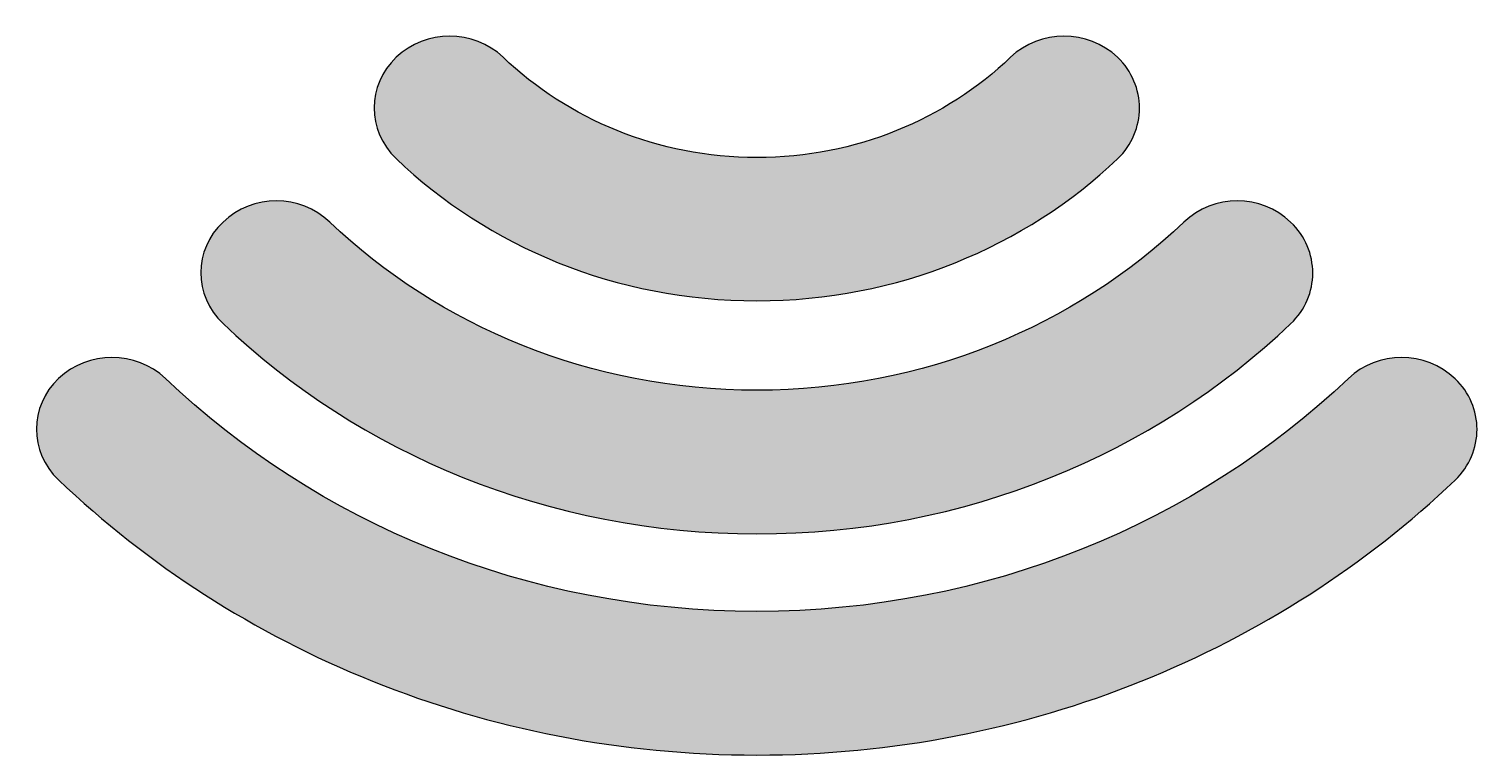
# Model space of a CAD drawing. Header units: millimetres. Extents: x 489.2 to 550.2, y -47.3 to 23.4.
# Drawn here: x 512.44 to 518.44, y 1.31 to 4.32 of the extents above; entities that cross this region are included whole.
import ezdxf

# ---------------------------------------------------------------- set-up
doc = ezdxf.new("R2010")
doc.units = ezdxf.units.MM
doc.header["$MEASUREMENT"] = 0
doc.layers.add('LASER CUT ACRILIC 3mm$ENGRAVE IMAGE', color=178, linetype='Continuous', true_color=0x000000)

msp = doc.modelspace()

# ---------------------------------------------------------------- hatches: boundary and pattern name
at = {"layer": 'LASER CUT ACRILIC 3mm$ENGRAVE IMAGE'}
for points in [[(513.9651, 3.7809), (514.0013, 3.7472), (514.0384, 3.7144), (514.0763, 3.6823), (514.115, 3.6512), (514.1546, 3.6209), (514.1949, 3.5915), (514.236, 3.563), (514.2778, 3.5354), (514.3204, 3.5087), (514.3636, 3.483), (514.4076, 3.4583), (514.4523, 3.4346), (514.4976, 3.4118), (514.5435, 3.3901), (514.5901, 3.3694), (514.6373, 3.3498), (514.6851, 3.3312), (514.7334, 3.3138), (514.7823, 3.2974), (514.8318, 3.2821), (514.8818, 3.268), (514.9322, 3.255), (514.9832, 3.2432), (515.0346, 3.2326), (515.0864, 3.2232), (515.1387, 3.215), (515.1914, 3.208), (515.2445, 3.2023), (515.298, 3.1978), (515.3519, 3.1946), (515.406, 3.1927), (515.4606, 3.1922), (515.5149, 3.1927), (515.569, 3.1946), (515.6227, 3.1978), (515.676, 3.2023), (515.729, 3.208), (515.7816, 3.215), (515.8338, 3.2232), (515.8856, 3.2326), (515.9369, 3.2432), (515.9878, 3.255), (516.0382, 3.268), (516.0881, 3.2821), (516.1375, 3.2973), (516.1864, 3.3137), (516.2347, 3.3311), (516.2824, 3.3497), (516.3296, 3.3693), (516.3761, 3.3899), (516.4221, 3.4116), (516.4674, 3.4343), (516.5121, 3.458), (516.556, 3.4827), (516.5993, 3.5084), (516.6419, 3.5349), (516.6838, 3.5625), (516.7249, 3.5909), (516.7652, 3.6203), (516.8048, 3.6505), (516.8436, 3.6816), (516.8816, 3.7135), (516.9187, 3.7463), (516.955, 3.7799), (516.9605, 3.7854), (516.9659, 3.791), (516.9712, 3.7966), (516.9762, 3.8024), (516.9811, 3.8083), (516.9858, 3.8142), (516.9903, 3.8203), (516.9946, 3.8264), (516.9988, 3.8326), (517.0028, 3.8388), (517.0066, 3.8452), (517.0102, 3.8516), (517.0137, 3.858), (517.017, 3.8646), (517.0201, 3.8712), (517.023, 3.8778), (517.0257, 3.8846), (517.0283, 3.8913), (517.0307, 3.8982), (517.0329, 3.905), (517.035, 3.912), (517.0368, 3.9189), (517.0385, 3.9259), (517.04, 3.933), (517.0414, 3.94), (517.0425, 3.9471), (517.0435, 3.9543), (517.0443, 3.9614), (517.0449, 3.9686), (517.0454, 3.9758), (517.0457, 3.9831), (517.0457, 3.9903), (517.0457, 3.9975), (517.0454, 4.0046), (517.0449, 4.0117), (517.0443, 4.0189), (517.0435, 4.026), (517.0425, 4.033), (517.0414, 4.0401), (517.04, 4.0471), (517.0385, 4.0541), (517.0368, 4.0611), (517.035, 4.068), (517.0329, 4.0749), (517.0307, 4.0818), (517.0283, 4.0886), (517.0257, 4.0954), (517.023, 4.1021), (517.0201, 4.1087), (517.017, 4.1153), (517.0137, 4.1219), (517.0102, 4.1284), (517.0066, 4.1348), (517.0028, 4.1412), (516.9988, 4.1475), (516.9946, 4.1537), (516.9903, 4.1598), (516.9858, 4.1659), (516.9811, 4.1719), (516.9762, 4.1778), (516.9712, 4.1836), (516.9659, 4.1893), (516.9605, 4.195), (516.955, 4.2005), (516.9491, 4.2059), (516.9431, 4.2111), (516.9371, 4.2162), (516.9309, 4.2211), (516.9246, 4.2258), (516.9183, 4.2304), (516.9118, 4.2348), (516.9053, 4.239), (516.8987, 4.243), (516.892, 4.2469), (516.8853, 4.2506), (516.8785, 4.2541), (516.8716, 4.2575), (516.8646, 4.2606), (516.8576, 4.2637), (516.8505, 4.2665), (516.8434, 4.2692), (516.8362, 4.2716), (516.829, 4.274), (516.8218, 4.2761), (516.8145, 4.2781), (516.8071, 4.2799), (516.7998, 4.2815), (516.7924, 4.283), (516.7849, 4.2843), (516.7775, 4.2854), (516.77, 4.2863), (516.7626, 4.2871), (516.7551, 4.2877), (516.7476, 4.2881), (516.7401, 4.2884), (516.7326, 4.2885), (516.725, 4.2884), (516.7175, 4.2881), (516.7101, 4.2877), (516.7026, 4.2871), (516.6951, 4.2863), (516.6877, 4.2854), (516.6802, 4.2843), (516.6728, 4.283), (516.6655, 4.2815), (516.6581, 4.2799), (516.6508, 4.2781), (516.6436, 4.2761), (516.6363, 4.274), (516.6292, 4.2716), (516.622, 4.2692), (516.615, 4.2665), (516.6079, 4.2637), (516.601, 4.2606), (516.5941, 4.2575), (516.5873, 4.2541), (516.5805, 4.2506), (516.5738, 4.2469), (516.5672, 4.243), (516.5607, 4.239), (516.5542, 4.2348), (516.5478, 4.2304), (516.5416, 4.2258), (516.5354, 4.2211), (516.5293, 4.2162), (516.5233, 4.2111), (516.5174, 4.2059), (516.5117, 4.2005), (516.4861, 4.1767), (516.4599, 4.1535), (516.4332, 4.1309), (516.406, 4.1089), (516.3782, 4.0876), (516.3498, 4.0668), (516.321, 4.0467), (516.2916, 4.0273), (516.2617, 4.0085), (516.2314, 3.9904), (516.2005, 3.973), (516.1692, 3.9563), (516.1374, 3.9403), (516.1052, 3.9251), (516.0726, 3.9105), (516.0395, 3.8967), (516.006, 3.8837), (515.9721, 3.8714), (515.9378, 3.8599), (515.9031, 3.8491), (515.868, 3.8392), (515.8326, 3.8301), (515.7968, 3.8218), (515.7607, 3.8143), (515.7243, 3.8076), (515.6875, 3.8018), (515.6504, 3.7969), (515.613, 3.7929), (515.5753, 3.7897), (515.5373, 3.7874), (515.4991, 3.786), (515.4606, 3.7856), (515.4221, 3.786), (515.3838, 3.7874), (515.3459, 3.7897), (515.3082, 3.7929), (515.2708, 3.7969), (515.2337, 3.8019), (515.1969, 3.8077), (515.1605, 3.8143), (515.1243, 3.8218), (515.0885, 3.8302), (515.0531, 3.8393), (515.018, 3.8493), (514.9833, 3.86), (514.949, 3.8715), (514.915, 3.8838), (514.8815, 3.8969), (514.8484, 3.9107), (514.8157, 3.9253), (514.7835, 3.9406), (514.7517, 3.9566), (514.7203, 3.9733), (514.6894, 3.9907), (514.659, 4.0088), (514.6291, 4.0275), (514.5997, 4.0469), (514.5708, 4.067), (514.5424, 4.0877), (514.5146, 4.1091), (514.4872, 4.131), (514.4605, 4.1536), (514.4343, 4.1767), (514.4087, 4.2005), (514.4029, 4.2059), (514.397, 4.2111), (514.391, 4.2162), (514.3849, 4.2211), (514.3787, 4.2258), (514.3724, 4.2304), (514.366, 4.2348), (514.3596, 4.239), (514.353, 4.243), (514.3464, 4.2469), (514.3397, 4.2506), (514.3329, 4.2541), (514.326, 4.2575), (514.3191, 4.2606), (514.3121, 4.2637), (514.3051, 4.2665), (514.298, 4.2692), (514.2909, 4.2716), (514.2837, 4.274), (514.2764, 4.2761), (514.2691, 4.2781), (514.2618, 4.2799), (514.2545, 4.2815), (514.2471, 4.283), (514.2397, 4.2843), (514.2322, 4.2854), (514.2248, 4.2863), (514.2173, 4.2871), (514.2098, 4.2877), (514.2023, 4.2881), (514.1948, 4.2884), (514.1873, 4.2885), (514.1798, 4.2884), (514.1723, 4.2881), (514.1648, 4.2877), (514.1573, 4.2871), (514.1498, 4.2863), (514.1424, 4.2854), (514.1349, 4.2843), (514.1275, 4.283), (514.1201, 4.2815), (514.1128, 4.2799), (514.1055, 4.2781), (514.0982, 4.2761), (514.091, 4.274), (514.0838, 4.2716), (514.0766, 4.2692), (514.0696, 4.2665), (514.0625, 4.2637), (514.0555, 4.2606), (514.0486, 4.2575), (514.0418, 4.2541), (514.035, 4.2506), (514.0283, 4.2469), (514.0217, 4.243), (514.0152, 4.239), (514.0087, 4.2348), (514.0023, 4.2304), (513.996, 4.2258), (513.9899, 4.2211), (513.9838, 4.2162), (513.9778, 4.2111), (513.9719, 4.2059), (513.9661, 4.2005), (513.9605, 4.1951), (513.955, 4.1895), (513.9498, 4.1839), (513.9446, 4.1781), (513.9397, 4.1723), (513.935, 4.1664), (513.9304, 4.1604), (513.926, 4.1543), (513.9218, 4.1481), (513.9178, 4.1419), (513.9139, 4.1355), (513.9103, 4.1291), (513.9068, 4.1227), (513.9035, 4.1161), (513.9003, 4.1095), (513.8974, 4.1029), (513.8946, 4.0962), (513.892, 4.0894), (513.8896, 4.0826), (513.8873, 4.0758), (513.8853, 4.0689), (513.8834, 4.0619), (513.8817, 4.055), (513.8801, 4.048), (513.8788, 4.0409), (513.8776, 4.0339), (513.8766, 4.0268), (513.8758, 4.0197), (513.8752, 4.0126), (513.8747, 4.0055), (513.8744, 3.9984), (513.8743, 3.9913), (513.8744, 3.9842), (513.8747, 3.977), (513.8751, 3.9699), (513.8757, 3.9628), (513.8765, 3.9557), (513.8775, 3.9486), (513.8786, 3.9416), (513.8799, 3.9345), (513.8814, 3.9275), (513.8831, 3.9205), (513.885, 3.9136), (513.887, 3.9067), (513.8892, 3.8998), (513.8916, 3.8929), (513.8942, 3.8861), (513.8969, 3.8794), (513.8999, 3.8727), (513.903, 3.8661), (513.9063, 3.8595), (513.9097, 3.853), (513.9134, 3.8465), (513.9172, 3.8402), (513.9212, 3.8339), (513.9253, 3.8276), (513.9297, 3.8215), (513.9342, 3.8154), (513.9389, 3.8094), (513.9438, 3.8035), (513.9489, 3.7977), (513.9541, 3.792), (513.9595, 3.7864)], [(513.248, 3.0977), (513.3016, 3.0479), (513.3565, 2.9993), (513.4126, 2.952), (513.47, 2.9059), (513.5285, 2.8611), (513.5881, 2.8176), (513.6489, 2.7755), (513.7108, 2.7347), (513.7737, 2.6954), (513.8377, 2.6574), (513.9028, 2.6209), (513.9688, 2.5858), (514.0358, 2.5522), (514.1038, 2.5201), (514.1727, 2.4895), (514.2424, 2.4605), (514.3131, 2.4331), (514.3846, 2.4072), (514.4569, 2.383), (514.5301, 2.3604), (514.604, 2.3395), (514.6786, 2.3203), (514.754, 2.3028), (514.8301, 2.2871), (514.9068, 2.2731), (514.9842, 2.2609), (515.0622, 2.2505), (515.1408, 2.2419), (515.22, 2.2353), (515.2997, 2.2304), (515.3799, 2.2275), (515.4606, 2.2266), (515.5412, 2.2274), (515.6213, 2.2303), (515.7009, 2.235), (515.7799, 2.2416), (515.8584, 2.2501), (515.9363, 2.2604), (516.0136, 2.2725), (516.0902, 2.2865), (516.1662, 2.3022), (516.2415, 2.3196), (516.3161, 2.3388), (516.3899, 2.3597), (516.463, 2.3822), (516.5353, 2.4064), (516.6068, 2.4322), (516.6774, 2.4596), (516.7472, 2.4886), (516.8161, 2.5192), (516.884, 2.5513), (516.9511, 2.5849), (517.0171, 2.6199), (517.0822, 2.6565), (517.1462, 2.6944), (517.2092, 2.7338), (517.2711, 2.7746), (517.3319, 2.8167), (517.3916, 2.8602), (517.4501, 2.905), (517.5075, 2.9511), (517.5636, 2.9985), (517.6185, 3.0471), (517.6722, 3.0969), (517.6779, 3.1024), (517.6834, 3.108), (517.6887, 3.1136), (517.6938, 3.1194), (517.6988, 3.1252), (517.7036, 3.1312), (517.7081, 3.1372), (517.7125, 3.1433), (517.7167, 3.1495), (517.7208, 3.1558), (517.7246, 3.1621), (517.7283, 3.1685), (517.7317, 3.175), (517.735, 3.1815), (517.7382, 3.1881), (517.7411, 3.1948), (517.7439, 3.2015), (517.7464, 3.2083), (517.7488, 3.2151), (517.751, 3.2219), (517.7531, 3.2288), (517.7549, 3.2358), (517.7566, 3.2427), (517.7581, 3.2497), (517.7595, 3.2568), (517.7606, 3.2638), (517.7616, 3.2709), (517.7624, 3.278), (517.763, 3.2851), (517.7634, 3.2923), (517.7637, 3.2994), (517.7638, 3.3066), (517.7637, 3.3138), (517.7634, 3.321), (517.763, 3.3281), (517.7624, 3.3353), (517.7616, 3.3424), (517.7606, 3.3496), (517.7595, 3.3567), (517.7581, 3.3637), (517.7566, 3.3708), (517.7549, 3.3778), (517.7531, 3.3847), (517.751, 3.3917), (517.7488, 3.3986), (517.7464, 3.4054), (517.7439, 3.4122), (517.7411, 3.419), (517.7382, 3.4257), (517.735, 3.4323), (517.7317, 3.4389), (517.7283, 3.4454), (517.7246, 3.4519), (517.7208, 3.4583), (517.7167, 3.4646), (517.7125, 3.4709), (517.7081, 3.4771), (517.7036, 3.4832), (517.6988, 3.4892), (517.6938, 3.4951), (517.6887, 3.501), (517.6834, 3.5068), (517.6779, 3.5124), (517.6722, 3.518), (517.6664, 3.5234), (517.6605, 3.5286), (517.6545, 3.5337), (517.6484, 3.5386), (517.6422, 3.5433), (517.6359, 3.5478), (517.6295, 3.5522), (517.6231, 3.5564), (517.6165, 3.5604), (517.6099, 3.5642), (517.6032, 3.5679), (517.5964, 3.5714), (517.5895, 3.5748), (517.5826, 3.5779), (517.5757, 3.5809), (517.5686, 3.5837), (517.5615, 3.5864), (517.5544, 3.5889), (517.5472, 3.5912), (517.54, 3.5933), (517.5327, 3.5953), (517.5254, 3.5971), (517.5181, 3.5987), (517.5107, 3.6002), (517.5033, 3.6015), (517.4959, 3.6026), (517.4884, 3.6035), (517.481, 3.6043), (517.4735, 3.6049), (517.466, 3.6053), (517.4585, 3.6056), (517.451, 3.6056), (517.4435, 3.6056), (517.436, 3.6053), (517.4286, 3.6049), (517.4211, 3.6043), (517.4136, 3.6035), (517.4062, 3.6026), (517.3988, 3.6015), (517.3914, 3.6002), (517.384, 3.5987), (517.3767, 3.5971), (517.3694, 3.5953), (517.3621, 3.5933), (517.3549, 3.5912), (517.3477, 3.5889), (517.3406, 3.5864), (517.3335, 3.5837), (517.3265, 3.5809), (517.3195, 3.5779), (517.3126, 3.5748), (517.3058, 3.5714), (517.299, 3.5679), (517.2923, 3.5642), (517.2857, 3.5604), (517.2792, 3.5564), (517.2727, 3.5522), (517.2664, 3.5478), (517.2601, 3.5433), (517.2539, 3.5386), (517.2478, 3.5337), (517.2419, 3.5286), (517.236, 3.5234), (517.2302, 3.518), (517.1871, 3.4781), (517.1431, 3.4392), (517.098, 3.4013), (517.0521, 3.3645), (517.0052, 3.3286), (516.9574, 3.2938), (516.9088, 3.2601), (516.8592, 3.2275), (516.8089, 3.196), (516.7577, 3.1657), (516.7057, 3.1364), (516.6529, 3.1084), (516.5994, 3.0815), (516.5451, 3.0559), (516.49, 3.0315), (516.4343, 3.0083), (516.3779, 2.9863), (516.3207, 2.9657), (516.263, 2.9464), (516.2046, 2.9283), (516.1455, 2.9116), (516.0859, 2.8963), (516.0257, 2.8823), (515.9649, 2.8698), (515.9036, 2.8586), (515.8417, 2.8489), (515.7794, 2.8406), (515.7165, 2.8338), (515.6532, 2.8284), (515.5894, 2.8246), (515.5252, 2.8223), (515.4606, 2.8215), (515.3959, 2.8223), (515.3317, 2.8246), (515.2678, 2.8284), (515.2044, 2.8338), (515.1415, 2.8406), (515.0791, 2.8489), (515.0172, 2.8586), (514.9558, 2.8698), (514.8949, 2.8823), (514.8346, 2.8963), (514.7749, 2.9116), (514.7158, 2.9283), (514.6574, 2.9464), (514.5995, 2.9657), (514.5424, 2.9863), (514.4859, 3.0083), (514.4301, 3.0315), (514.375, 3.0559), (514.3207, 3.0815), (514.2671, 3.1084), (514.2143, 3.1364), (514.1623, 3.1657), (514.1111, 3.196), (514.0607, 3.2275), (514.0112, 3.2601), (513.9626, 3.2938), (513.9148, 3.3286), (513.868, 3.3645), (513.822, 3.4013), (513.7771, 3.4392), (513.733, 3.4781), (513.69, 3.518), (513.6843, 3.5234), (513.6785, 3.5286), (513.6726, 3.5337), (513.6665, 3.5386), (513.6604, 3.5433), (513.6541, 3.5478), (513.6478, 3.5522), (513.6414, 3.5564), (513.6349, 3.5604), (513.6283, 3.5642), (513.6217, 3.5679), (513.6149, 3.5714), (513.6081, 3.5748), (513.6012, 3.5779), (513.5943, 3.5809), (513.5873, 3.5837), (513.5802, 3.5864), (513.5731, 3.5889), (513.5659, 3.5912), (513.5587, 3.5933), (513.5514, 3.5953), (513.5441, 3.5971), (513.5368, 3.5987), (513.5294, 3.6002), (513.522, 3.6015), (513.5146, 3.6026), (513.5072, 3.6035), (513.4997, 3.6043), (513.4922, 3.6049), (513.4847, 3.6053), (513.4772, 3.6056), (513.4697, 3.6056), (513.4622, 3.6056), (513.4547, 3.6053), (513.4472, 3.6049), (513.4397, 3.6043), (513.4322, 3.6035), (513.4247, 3.6026), (513.4173, 3.6015), (513.4099, 3.6002), (513.4025, 3.5987), (513.3951, 3.5971), (513.3878, 3.5953), (513.3805, 3.5933), (513.3733, 3.5912), (513.366, 3.5889), (513.3589, 3.5864), (513.3518, 3.5837), (513.3447, 3.5809), (513.3377, 3.5779), (513.3308, 3.5748), (513.324, 3.5714), (513.3172, 3.5679), (513.3104, 3.5642), (513.3038, 3.5604), (513.2972, 3.5564), (513.2907, 3.5522), (513.2844, 3.5478), (513.278, 3.5433), (513.2718, 3.5386), (513.2657, 3.5337), (513.2597, 3.5286), (513.2538, 3.5234), (513.248, 3.518), (513.2424, 3.5126), (513.2369, 3.507), (513.2316, 3.5014), (513.2265, 3.4956), (513.2216, 3.4898), (513.2169, 3.4838), (513.2123, 3.4778), (513.2079, 3.4717), (513.2037, 3.4655), (513.1997, 3.4592), (513.1958, 3.4529), (513.1922, 3.4465), (513.1887, 3.44), (513.1853, 3.4335), (513.1822, 3.4269), (513.1793, 3.4202), (513.1765, 3.4135), (513.1739, 3.4068), (513.1715, 3.3999), (513.1692, 3.3931), (513.1672, 3.3862), (513.1653, 3.3793), (513.1636, 3.3723), (513.1621, 3.3653), (513.1607, 3.3583), (513.1596, 3.3512), (513.1586, 3.3442), (513.1578, 3.3371), (513.1571, 3.33), (513.1567, 3.3229), (513.1564, 3.3158), (513.1563, 3.3086), (513.1564, 3.3015), (513.1567, 3.2944), (513.1571, 3.2873), (513.1578, 3.2802), (513.1586, 3.2731), (513.1596, 3.266), (513.1607, 3.2589), (513.1621, 3.2519), (513.1636, 3.2448), (513.1653, 3.2378), (513.1672, 3.2309), (513.1692, 3.224), (513.1715, 3.2171), (513.1739, 3.2102), (513.1765, 3.2034), (513.1793, 3.1967), (513.1822, 3.19), (513.1853, 3.1833), (513.1887, 3.1767), (513.1922, 3.1702), (513.1958, 3.1637), (513.1997, 3.1573), (513.2037, 3.151), (513.2079, 3.1447), (513.2123, 3.1385), (513.2169, 3.1324), (513.2216, 3.1264), (513.2265, 3.1205), (513.2316, 3.1146), (513.2369, 3.1089), (513.2424, 3.1032)], [(512.5664, 2.4502), (512.6366, 2.385), (512.7084, 2.3214), (512.7819, 2.2595), (512.8569, 2.1992), (512.9334, 2.1406), (513.0114, 2.0837), (513.091, 2.0286), (513.1719, 1.9752), (513.2543, 1.9237), (513.338, 1.8741), (513.4231, 1.8263), (513.5095, 1.7804), (513.5971, 1.7364), (513.686, 1.6944), (513.7761, 1.6545), (513.8674, 1.6165), (513.9598, 1.5806), (514.0533, 1.5468), (514.1479, 1.5152), (514.2436, 1.4856), (514.3402, 1.4583), (514.4379, 1.4332), (514.5364, 1.4103), (514.6359, 1.3897), (514.7363, 1.3714), (514.8375, 1.3555), (514.9395, 1.3419), (515.0423, 1.3307), (515.1458, 1.322), (515.2501, 1.3157), (515.355, 1.3119), (515.4606, 1.3106), (515.566, 1.3119), (515.6709, 1.3157), (515.775, 1.322), (515.8784, 1.3307), (515.9812, 1.3419), (516.0831, 1.3555), (516.1842, 1.3714), (516.2846, 1.3897), (516.384, 1.4103), (516.4825, 1.4331), (516.5801, 1.4582), (516.6768, 1.4856), (516.7724, 1.515), (516.867, 1.5467), (516.9605, 1.5805), (517.0529, 1.6163), (517.1442, 1.6542), (517.2343, 1.6942), (517.3231, 1.7361), (517.4108, 1.78), (517.4972, 1.8258), (517.5822, 1.8735), (517.666, 1.9232), (517.7483, 1.9746), (517.8293, 2.0278), (517.9087, 2.0829), (517.9868, 2.1397), (518.0633, 2.1981), (518.1382, 2.2583), (518.2116, 2.3202), (518.2834, 2.3836), (518.3535, 2.4487), (518.3591, 2.4542), (518.3645, 2.4599), (518.3698, 2.4657), (518.3748, 2.4716), (518.3797, 2.4775), (518.3844, 2.4835), (518.3889, 2.4896), (518.3933, 2.4958), (518.3975, 2.5021), (518.4015, 2.5084), (518.4053, 2.5148), (518.4089, 2.5213), (518.4124, 2.5278), (518.4157, 2.5344), (518.4188, 2.541), (518.4218, 2.5477), (518.4245, 2.5545), (518.4271, 2.5613), (518.4295, 2.5681), (518.4317, 2.575), (518.4338, 2.5819), (518.4356, 2.5889), (518.4373, 2.5958), (518.4388, 2.6029), (518.4402, 2.6099), (518.4413, 2.6169), (518.4423, 2.624), (518.4431, 2.6311), (518.4437, 2.6382), (518.4442, 2.6453), (518.4445, 2.6525), (518.4445, 2.6596), (518.4445, 2.6667), (518.4442, 2.6738), (518.4437, 2.6809), (518.4431, 2.688), (518.4423, 2.695), (518.4413, 2.7021), (518.4402, 2.7092), (518.4388, 2.7162), (518.4373, 2.7232), (518.4356, 2.7302), (518.4338, 2.7372), (518.4317, 2.7441), (518.4295, 2.751), (518.4271, 2.7578), (518.4245, 2.7646), (518.4218, 2.7714), (518.4188, 2.7781), (518.4157, 2.7847), (518.4124, 2.7913), (518.4089, 2.7978), (518.4053, 2.8042), (518.4015, 2.8106), (518.3975, 2.8169), (518.3933, 2.8231), (518.3889, 2.8292), (518.3844, 2.8352), (518.3797, 2.8412), (518.3748, 2.847), (518.3698, 2.8527), (518.3645, 2.8583), (518.3591, 2.8639), (518.3535, 2.8693), (518.3477, 2.8746), (518.3418, 2.8799), (518.3357, 2.8849), (518.3296, 2.8898), (518.3234, 2.8945), (518.3171, 2.899), (518.3107, 2.9034), (518.3042, 2.9076), (518.2976, 2.9116), (518.291, 2.9155), (518.2843, 2.9191), (518.2775, 2.9227), (518.2706, 2.926), (518.2637, 2.9292), (518.2567, 2.9322), (518.2497, 2.935), (518.2426, 2.9376), (518.2355, 2.9401), (518.2283, 2.9424), (518.2211, 2.9446), (518.2138, 2.9466), (518.2065, 2.9484), (518.1991, 2.95), (518.1918, 2.9515), (518.1844, 2.9527), (518.1769, 2.9539), (518.1695, 2.9548), (518.162, 2.9556), (518.1546, 2.9562), (518.1471, 2.9566), (518.1396, 2.9569), (518.1321, 2.957), (518.1246, 2.9569), (518.1171, 2.9567), (518.1097, 2.9563), (518.1022, 2.9557), (518.0948, 2.9549), (518.0873, 2.954), (518.0799, 2.9529), (518.0725, 2.9516), (518.0652, 2.9502), (518.0578, 2.9486), (518.0505, 2.9468), (518.0433, 2.9449), (518.0361, 2.9428), (518.0289, 2.9405), (518.0218, 2.938), (518.0147, 2.9354), (518.0077, 2.9326), (518.0008, 2.9296), (517.9939, 2.9265), (517.987, 2.9232), (517.9803, 2.9197), (517.9736, 2.9161), (517.967, 2.9123), (517.9605, 2.9083), (517.954, 2.9041), (517.9477, 2.8998), (517.9414, 2.8953), (517.9352, 2.8906), (517.9291, 2.8858), (517.9232, 2.8808), (517.9173, 2.8756), (517.9115, 2.8703), (517.8519, 2.815), (517.7909, 2.7611), (517.7286, 2.7085), (517.665, 2.6574), (517.6001, 2.6078), (517.534, 2.5596), (517.4666, 2.5129), (517.398, 2.4677), (517.3283, 2.4241), (517.2574, 2.382), (517.1854, 2.3415), (517.1122, 2.3027), (517.0381, 2.2655), (516.9628, 2.23), (516.8866, 2.1962), (516.8094, 2.1641), (516.7312, 2.1337), (516.652, 2.1051), (516.572, 2.0783), (516.491, 2.0534), (516.4093, 2.0303), (516.3266, 2.0091), (516.2432, 1.9897), (516.159, 1.9723), (516.0741, 1.9569), (515.9884, 1.9434), (515.902, 1.932), (515.815, 1.9225), (515.7273, 1.9151), (515.639, 1.9098), (515.5501, 1.9066), (515.4606, 1.9056), (515.371, 1.9066), (515.2819, 1.9098), (515.1935, 1.9151), (515.1057, 1.9225), (515.0185, 1.932), (514.9321, 1.9434), (514.8463, 1.9569), (514.7613, 1.9723), (514.6771, 1.9897), (514.5936, 2.0091), (514.511, 2.0303), (514.4292, 2.0534), (514.3482, 2.0783), (514.2682, 2.1051), (514.1891, 2.1337), (514.1109, 2.1641), (514.0337, 2.1962), (513.9575, 2.23), (513.8823, 2.2655), (513.8081, 2.3027), (513.7351, 2.3415), (513.6631, 2.382), (513.5923, 2.4241), (513.5226, 2.4677), (513.4541, 2.5129), (513.3868, 2.5596), (513.3207, 2.6078), (513.2559, 2.6574), (513.1924, 2.7085), (513.1301, 2.7611), (513.0692, 2.815), (513.0097, 2.8703), (513.0039, 2.8756), (512.9979, 2.8808), (512.9919, 2.8858), (512.9858, 2.8906), (512.9795, 2.8953), (512.9732, 2.8998), (512.9668, 2.9041), (512.9603, 2.9083), (512.9537, 2.9123), (512.947, 2.9161), (512.9403, 2.9197), (512.9335, 2.9232), (512.9266, 2.9265), (512.9197, 2.9297), (512.9127, 2.9326), (512.9056, 2.9354), (512.8985, 2.938), (512.8914, 2.9405), (512.8842, 2.9428), (512.8769, 2.9449), (512.8696, 2.9469), (512.8623, 2.9486), (512.8549, 2.9503), (512.8475, 2.9517), (512.8401, 2.953), (512.8327, 2.9541), (512.8252, 2.955), (512.8177, 2.9558), (512.8102, 2.9564), (512.8027, 2.9568), (512.7952, 2.957), (512.7877, 2.9571), (512.7802, 2.957), (512.7727, 2.9568), (512.7652, 2.9564), (512.7578, 2.9558), (512.7503, 2.955), (512.7428, 2.9541), (512.7354, 2.953), (512.728, 2.9517), (512.7206, 2.9503), (512.7133, 2.9486), (512.706, 2.9469), (512.6987, 2.9449), (512.6915, 2.9428), (512.6843, 2.9405), (512.6772, 2.938), (512.6701, 2.9354), (512.6631, 2.9326), (512.6561, 2.9297), (512.6493, 2.9265), (512.6424, 2.9232), (512.6357, 2.9197), (512.629, 2.9161), (512.6224, 2.9123), (512.6158, 2.9083), (512.6094, 2.9041), (512.603, 2.8998), (512.5968, 2.8953), (512.5906, 2.8906), (512.5845, 2.8858), (512.5786, 2.8808), (512.5727, 2.8756), (512.5669, 2.8703), (512.5613, 2.8648), (512.5558, 2.8593), (512.5505, 2.8536), (512.5454, 2.8479), (512.5405, 2.842), (512.5358, 2.8361), (512.5312, 2.83), (512.5268, 2.8239), (512.5226, 2.8177), (512.5185, 2.8115), (512.5147, 2.8051), (512.511, 2.7987), (512.5075, 2.7922), (512.5042, 2.7857), (512.501, 2.7791), (512.4981, 2.7724), (512.4953, 2.7657), (512.4927, 2.759), (512.4902, 2.7522), (512.488, 2.7453), (512.4859, 2.7384), (512.484, 2.7315), (512.4823, 2.7245), (512.4807, 2.7175), (512.4794, 2.7105), (512.4782, 2.7034), (512.4772, 2.6964), (512.4764, 2.6893), (512.4757, 2.6822), (512.4753, 2.6751), (512.475, 2.668), (512.4749, 2.6608), (512.475, 2.6537), (512.4752, 2.6466), (512.4757, 2.6395), (512.4763, 2.6323), (512.4771, 2.6253), (512.478, 2.6182), (512.4792, 2.6111), (512.4805, 2.6041), (512.482, 2.597), (512.4837, 2.5901), (512.4856, 2.5831), (512.4876, 2.5762), (512.4899, 2.5693), (512.4923, 2.5625), (512.4949, 2.5557), (512.4976, 2.5489), (512.5006, 2.5422), (512.5037, 2.5356), (512.507, 2.529), (512.5105, 2.5225), (512.5142, 2.516), (512.518, 2.5096), (512.522, 2.5033), (512.5263, 2.4971), (512.5306, 2.4909), (512.5352, 2.4848), (512.54, 2.4788), (512.5449, 2.4729), (512.55, 2.4671), (512.5553, 2.4614), (512.5608, 2.4557)]]:
    msp.add_hatch(color=256, dxfattribs=at).paths.add_polyline_path(points, flags=0)

# ---------------------------------------------------------------- linework, layer by layer
for points in [[(514.4087, 4.2005), (514.2864, 4.3178), (514.0881, 4.3178), (513.9661, 4.2005)], [(516.955, 4.2005), (516.8309, 4.3178), (516.6337, 4.3178), (516.5117, 4.2005)], [(513.9661, 4.2005), (513.8439, 4.0857), (513.8439, 3.8972), (513.9651, 3.7809)], [(515.4606, 3.7856), (515.0487, 3.7856), (514.6789, 3.9442), (514.4087, 4.2005)], [(516.5117, 4.2005), (516.2419, 3.9436), (515.8726, 3.7856), (515.4606, 3.7856)], [(517.0457, 3.9903), (517.0457, 4.0666), (517.0153, 4.142), (516.955, 4.2005)], [(516.955, 3.7799), (517.0153, 3.8379), (517.0457, 3.913), (517.0457, 3.9903)], [(513.9651, 3.7809), (514.3468, 3.4173), (514.8775, 3.1911), (515.4606, 3.1922)], [(515.4606, 3.1922), (516.0421, 3.1911), (516.5725, 3.4173), (516.955, 3.7799)], [(513.69, 3.518), (513.5693, 3.6349), (513.3705, 3.6349), (513.248, 3.518)], [(517.6722, 3.518), (517.5497, 3.6349), (517.3522, 3.6349), (517.2302, 3.518)], [(513.248, 3.518), (513.1258, 3.4028), (513.1258, 3.215), (513.248, 3.0977)], [(515.4606, 2.8215), (514.7685, 2.8215), (514.1436, 3.0874), (513.69, 3.518)], [(517.2302, 3.518), (516.7758, 3.0874), (516.152, 2.8215), (515.4606, 2.8215)], [(517.7638, 3.3066), (517.7638, 3.3834), (517.7339, 3.459), (517.6722, 3.518)], [(517.6722, 3.0969), (517.7339, 3.1547), (517.7638, 3.2302), (517.7638, 3.3066)], [(513.248, 3.0977), (513.8133, 2.56), (514.597, 2.2266), (515.4606, 2.2266)], [(515.4606, 2.2266), (516.3225, 2.2255), (517.1064, 2.559), (517.6722, 3.0969)], [(513.0097, 2.8703), (512.8864, 2.9861), (512.6886, 2.9861), (512.5669, 2.8703)], [(518.3535, 2.8693), (518.2305, 2.9861), (518.0335, 2.9861), (517.9115, 2.8703)], [(512.5669, 2.8703), (512.4447, 2.755), (512.4439, 2.567), (512.5664, 2.4502)], [(515.4606, 1.9056), (514.5015, 1.9056), (513.6374, 2.2733), (513.0097, 2.8703)], [(517.9115, 2.8703), (517.283, 2.2733), (516.4179, 1.9056), (515.4606, 1.9056)], [(518.4445, 2.6596), (518.4445, 2.7352), (518.4141, 2.8123), (518.3535, 2.8693)], [(518.3535, 2.4487), (518.4141, 2.5077), (518.4445, 2.5835), (518.4445, 2.6596)], [(512.5664, 2.4502), (513.3063, 1.7464), (514.3311, 1.3106), (515.4606, 1.3106)], [(515.4606, 1.3106), (516.5886, 1.3106), (517.6144, 1.7464), (518.3535, 2.4487)]]:
    msp.add_open_spline(points, degree=3, dxfattribs=at)

doc.saveas('drawing.dxf')
